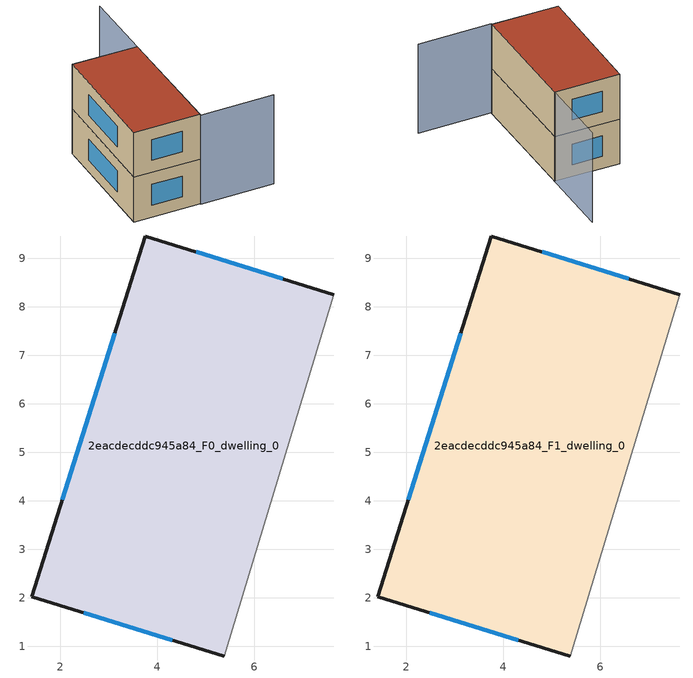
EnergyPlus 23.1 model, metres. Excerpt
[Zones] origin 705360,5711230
2eacdecddc945a84_F0_dwelling_0
 floor ground (EU_floor_Construction): 7.64,8.25 5.38,0.8 1.41,2.02 3.75,9.46 z0
 wall outside (EU_wall_Construction): 7.64,8.25 3.75,9.46 1.41,2.02 5.38,0.8 z0:3
 wall adiabatic (EU_wall_Construction): 5.38,0.8 7.64,8.25 z0:3
 window (EU_Window_Construction): 6.59,8.58 4.8,9.13 / 2.48,1.69 4.31,1.13 / 3.12,7.45 2.04,4.02 z0.81:2.19
2eacdecddc945a84_F1_dwelling_0
 floor to 2eacdecddc945a84_F0_dwelling_0 (EU_floor_Construction): 7.64,8.25 5.38,0.8 1.41,2.02 3.75,9.46 z3
 wall outside (EU_wall_Construction): 7.64,8.25 3.75,9.46 1.41,2.02 5.38,0.8 z3:6
 wall adiabatic (EU_wall_Construction): 5.38,0.8 7.64,8.25 z3:6
 window (EU_Window_Construction): 6.59,8.58 4.8,9.13 / 2.48,1.69 4.31,1.13 / 3.12,7.45 2.04,4.02 z3.81:5.19
 roof outside (EU_roof_Construction): 5.38,0.8 7.64,8.25 3.75,9.46 1.41,2.02 z6
shading: 9.76,-0.62 5.35,0.72 / 5.35,0.72 8.99,12.7 z0:6
[Building]
EU S2 Campaign: North Axis=0; Terrain=City; Solar Distribution=FullExterior
[Site:Location]
London: Latitude=51.5; Longitude=-0.5; Time Zone=0; Elevation=25
[SizingPeriod:WeatherFileDays]
AnnualSizingPeriod: Begin Month=1; Begin Day of Month=1; End Month=12; End Day of Month=31; Day of Week for Start Day=Monday; Use Weather File Daylight Saving Period=No; Use Weather File Rain and Snow Indicators=No
[MATERIAL]
EU_InternalMass_Material: Roughness=MediumRough; Thickness=0.1; Conductivity=1; Density=1800; Specific Heat=900; Thermal Absorptance=0.9; Solar Absorptance=0.7; Visible Absorptance=0.7
[MATERIAL:NOMASS] Roughness=MediumRough; Thermal Absorptance=0.9; Solar Absorptance=0.7; Visible Absorptance=0.7
Name | Thermal Resistance
EU_wall_NoMass | 0.555556
EU_roof_NoMass | 0.510204
EU_floor_NoMass | 1.68919
[WINDOWMATERIAL:SIMPLEGLAZINGSYSTEM]
EU_Window_SimpleGlazing: UFactor=3.96; Solar Heat Gain Coefficient=0.85; Visible Transmittance=0.85
[CONSTRUCTION]
EU_wall_Construction: EU_wall_NoMass
EU_roof_Construction: EU_roof_NoMass
EU_floor_Construction: EU_floor_NoMass
EU_Window_Construction: EU_Window_SimpleGlazing
EU_InternalMass_Construction: EU_InternalMass_Material
[ZONE] Type=1; Multiplier=1; Ceiling Height=autocalculate; Floor Area=autocalculate; Part of Total Floor Area=Yes
Name | Volume
2eacdecddc945a84_F0_dwelling_0 | 96.2153
2eacdecddc945a84_F1_dwelling_0 | 96.2146
[INTERNALMASS] Construction=EU_InternalMass_Construction; Surface Area=32.0718
Name | Zone or ZoneList
2eacdecddc945a84_F0_dwelling_0_EU_InternalMass | 2eacdecddc945a84_F0_dwelling_0
2eacdecddc945a84_F1_dwelling_0_EU_InternalMass | 2eacdecddc945a84_F1_dwelling_0
[OTHEREQUIPMENT] Fuel Type=Electricity; Design Level Calculation Method=Watts/Area; Power per Zone Floor Area=1; Fraction Latent=0; Fraction Radiant=0; Fraction Lost=0; Carbon Dioxide Generation Rate=0; EndUse Subcategory=EU_Step8_InternalGains
Name | Zone or ZoneList or Space or SpaceList | Schedule
EU_Step8_InternalGain_2eacdecddc945a84_F0_dwelling_0_f000 | 2eacdecddc945a84_F0_dwelling_0 | EU_Step8_GainSchedule_2eacdecddc945a84_F0_dwelling_0_f000
EU_Step8_InternalGain_2eacdecddc945a84_F1_dwelling_0_f000 | 2eacdecddc945a84_F1_dwelling_0 | EU_Step8_GainSchedule_2eacdecddc945a84_F1_dwelling_0_f000
[ZONEVENTILATION:DESIGNFLOWRATE] Schedule=EU_AlwaysOn; Design Flow Rate Calculation Method=AirChanges/Hour; Air Changes per Hour=0.48; Ventilation Type=Natural; Fan Pressure Rise=0; Fan Total Efficiency=1; Constant Term Coefficient=1; Temperature Term Coefficient=0; Velocity Term Coefficient=0; Velocity Squared Term Coefficient=0; Minimum Indoor Temperature=-100; Maximum Indoor Temperature=100; Delta Temperature=-100; Minimum Outdoor Temperature=-100; Maximum Outdoor Temperature=100; Maximum Wind Speed=40
Name | Zone or ZoneList or Space or SpaceList
EU_ConstantAir_2eacdecddc945a84_F0_dwelling_0 | 2eacdecddc945a84_F0_dwelling_0
EU_ConstantAir_2eacdecddc945a84_F1_dwelling_0 | 2eacdecddc945a84_F1_dwelling_0
[HVACTEMPLATE:THERMOSTAT] Constant Heating Setpoint=20; Constant Cooling Setpoint=50
EU_HeatOnly_2eacdecddc945a84_F0_dwelling_0; EU_HeatOnly_2eacdecddc945a84_F1_dwelling_0
[HVACTEMPLATE:ZONE:IDEALLOADSAIRSYSTEM] System Availability Schedule=EU_AlwaysOn; Maximum Heating Supply Air Temperature=50; Minimum Cooling Supply Air Temperature=13; Maximum Heating Supply Air Humidity Ratio=0.0156; Minimum Cooling Supply Air Humidity Ratio=0.0077; Heating Limit=NoLimit; Cooling Limit=NoLimit; Heating Availability Schedule=EU_AlwaysOn; Cooling Availability Schedule=EU_CoolingOff; Dehumidification Control Type=ConstantSensibleHeatRatio; Cooling Sensible Heat Ratio=0.7; Dehumidification Setpoint=60; Humidification Control Type=None; Humidification Setpoint=30; Outdoor Air Method=None; Outdoor Air Flow Rate per Person=0.00944; Outdoor Air Flow Rate per Zone Floor Area=0; Outdoor Air Flow Rate per Zone=0; Demand Controlled Ventilation Type=None; Outdoor Air Economizer Type=NoEconomizer; Heat Recovery Type=None; Sensible Heat Recovery Effectiveness=0.7; Latent Heat Recovery Effectiveness=0.65
Name | Template Thermostat
2eacdecddc945a84_F0_dwelling_0 | EU_HeatOnly_2eacdecddc945a84_F0_dwelling_0
2eacdecddc945a84_F1_dwelling_0 | EU_HeatOnly_2eacdecddc945a84_F1_dwelling_0
[SIZING:ZONE] Zone Cooling Design Supply Air Temperature Input Method=SupplyAirTemperature; Zone Cooling Design Supply Air Temperature=13; Zone Heating Design Supply Air Temperature Input Method=SupplyAirTemperature; Zone Heating Design Supply Air Temperature=50; Zone Cooling Design Supply Air Humidity Ratio=0.008; Zone Heating Design Supply Air Humidity Ratio=0.008; Cooling Design Air Flow Method=DesignDay; Cooling Design Air Flow Rate=0; Cooling Minimum Air Flow per Zone Floor Area=0.000762; Cooling Minimum Air Flow=0; Cooling Minimum Air Flow Fraction=0.2; Heating Design Air Flow Method=DesignDay; Heating Design Air Flow Rate=0; Heating Maximum Air Flow per Zone Floor Area=0.002032; Heating Maximum Air Flow=0.141576; Heating Maximum Air Flow Fraction=0.3; Account for Dedicated Outdoor Air System=No; Dedicated Outdoor Air System Control Strategy=NeutralSupplyAir; Dedicated Outdoor Air Low Setpoint Temperature for Design=autosize; Dedicated Outdoor Air High Setpoint Temperature for Design=autosize; Zone Load Sizing Method=Sensible Load Only No Latent Load; Zone Latent Cooling Design Supply Air Humidity Ratio Input Method=HumidityRatioDifference; Zone Cooling Design Supply Air Humidity Ratio Difference=0.005; Zone Latent Heating Design Supply Air Humidity Ratio Input Method=HumidityRatioDifference; Zone Humidification Design Supply Air Humidity Ratio Difference=0.005
2eacdecddc945a84_F0_dwelling_0; 2eacdecddc945a84_F1_dwelling_0
[SCHEDULE:CONSTANT]
Name | Hourly Value
EU_AlwaysOn | 1
EU_CoolingOff | 0
[SCHEDULE:FILE] Column Number=1; Rows to Skip at Top=0; Number of Hours of Data=8760; Column Separator=Comma; Interpolate to Timestep=No; Minutes per Item=60; Adjust Schedule for Daylight Savings=Yes
Name | File
EU_Step8_GainSchedule_2eacdecddc945a84_F0_dwelling_0_f000 | ../../schedules/2eacdecddc945a84/2eacdecddc945a84_F0_dwelling_0_f000_gain.csv
EU_Step8_GainSchedule_2eacdecddc945a84_F1_dwelling_0_f000 | ../../schedules/2eacdecddc945a84/2eacdecddc945a84_F1_dwelling_0_f000_gain.csv
